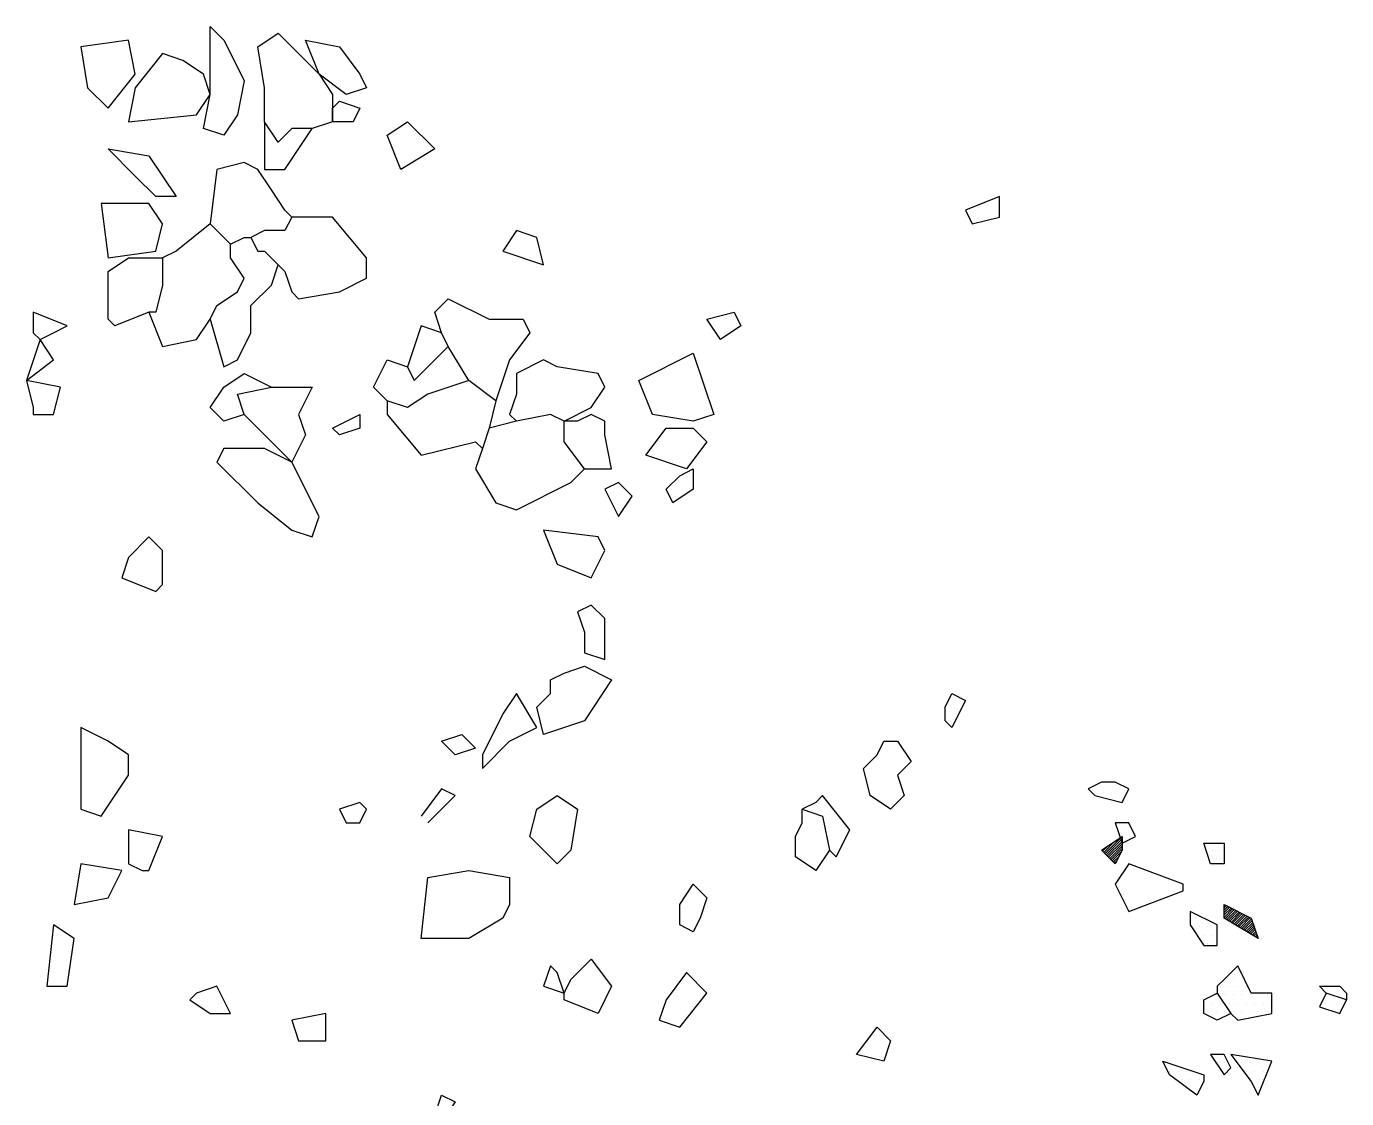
# Model space of a CAD drawing. Header units: metres. Extents: x 2 to 211, y -2073 to -1659.
# Drawn here: x 2 to 196, y -1816.5 to -1659 of the extents above; entities that cross this region are included whole.
import ezdxf

# ---------------------------------------------------------------- set-up
doc = ezdxf.new("R2010")
doc.units = ezdxf.units.M
doc.header["$LTSCALE"] = 25
doc.header["$MEASUREMENT"] = 0
doc.layers.get('0').update_dxf_attribs({"linetype": 'CONTINUOUS'})
for name, color, linetype in [('KNOCHEN', 2, 'CONTINUOUS'), ('KNOCHENSCHRAFF', 2, 'CONTINUOUS'), ('STEINE', 4, 'CONTINUOUS'), ('STEINESCHRAFF', 4, 'CONTINUOUS')]:
    doc.layers.add(name, color=color, linetype=linetype)

# ---------------------------------------------------------------- blocks, each defined once
blk = doc.blocks.new('*X16')
at = {"color": 0}
for p, q in [((176.25, -1780), (176.25, -1780)), ((177.5, -1780), (177.5, -1780)), ((176.875, -1781.25), (176.875, -1781.25)), ((173.75, -1790), (173.75, -1790)), ((174.375, -1791.25), (174.375, -1791.25)), ((175, -1792.5), (175, -1792.5)), ((175.625, -1791.25), (175.625, -1791.25)), ((176.25, -1792.5), (176.25, -1792.5)), ((176.875, -1791.25), (176.875, -1791.25)), ((175.625, -1793.75), (175.625, -1793.75)), ((176.875, -1793.75), (176.875, -1793.75)), ((180, -1797.5), (180, -1797.5)), ((177.5, -1800), (177.5, -1800)), ((178.75, -1800), (178.75, -1800)), ((179.375, -1798.75), (179.375, -1798.75)), ((180, -1800), (180, -1800)), ((180.625, -1798.75), (180.625, -1798.75)), ((181.25, -1800), (181.25, -1800)), ((176.875, -1801.25), (176.875, -1801.25)), ((178.125, -1801.25), (178.125, -1801.25)), ((179.375, -1801.25), (179.375, -1801.25)), ((180.625, -1801.25), (180.625, -1801.25)), ((181.875, -1801.25), (181.875, -1801.25)), ((183.125, -1801.25), (183.125, -1801.25)), ((184.375, -1801.25), (184.375, -1801.25)), ((175, -1802.5), (175, -1802.5)), ((175.625, -1803.75), (175.625, -1803.75)), ((176.25, -1802.5), (176.25, -1802.5)), ((176.875, -1803.75), (176.875, -1803.75)), ((177.5, -1802.5), (177.5, -1802.5)), ((178.125, -1803.75), (178.125, -1803.75)), ((178.75, -1802.5), (178.75, -1802.5)), ((179.375, -1803.75), (179.375, -1803.75)), ((180, -1802.5), (180, -1802.5)), ((180.625, -1803.75), (180.625, -1803.75)), ((181.25, -1802.5), (181.25, -1802.5)), ((181.875, -1803.75), (181.875, -1803.75)), ((182.5, -1802.5), (182.5, -1802.5)), ((183.125, -1803.75), (183.125, -1803.75)), ((183.75, -1802.5), (183.75, -1802.5)), ((184.375, -1803.75), (184.375, -1803.75)), ((169.375, -1811.25), (169.375, -1811.25)), ((176.875, -1811.25), (176.875, -1811.25)), ((178.125, -1811.25), (178.125, -1811.25)), ((180.625, -1811.25), (180.625, -1811.25)), ((181.875, -1811.25), (181.875, -1811.25)), ((183.125, -1811.25), (183.125, -1811.25)), ((184.375, -1811.25), (184.375, -1811.25)), ((170, -1812.5), (170, -1812.5)), ((171.25, -1812.5), (171.25, -1812.5)), ((171.875, -1813.75), (171.875, -1813.75)), ((172.5, -1812.5), (172.5, -1812.5)), ((173.125, -1813.75), (173.125, -1813.75)), ((174.375, -1813.75), (174.375, -1813.75)), ((181.25, -1812.5), (181.25, -1812.5)), ((181.875, -1813.75), (181.875, -1813.75)), ((182.5, -1812.5), (182.5, -1812.5)), ((183.125, -1813.75), (183.125, -1813.75)), ((183.75, -1812.5), (183.75, -1812.5)), ((173.75, -1815), (173.75, -1815)), ((182.5, -1815), (182.5, -1815)), ((173.75, -1842.5), (173.75, -1842.5)), ((175, -1842.5), (175, -1842.5)), ((176.25, -1842.5), (176.25, -1842.5)), ((187.5, -1857.5), (187.5, -1857.5)), ((188.75, -1857.5), (188.75, -1857.5)), ((184.375, -1858.75), (184.375, -1858.75)), ((185, -1860), (185, -1860)), ((185.625, -1858.75), (185.625, -1858.75)), ((186.25, -1860), (186.25, -1860)), ((186.875, -1858.75), (186.875, -1858.75)), ((187.5, -1860), (187.5, -1860)), ((188.125, -1858.75), (188.125, -1858.75)), ((188.75, -1860), (188.75, -1860)), ((189.375, -1858.75), (189.375, -1858.75)), ((184.375, -1861.25), (184.375, -1861.25)), ((185.625, -1861.25), (185.625, -1861.25)), ((186.875, -1861.25), (186.875, -1861.25)), ((188.125, -1861.25), (188.125, -1861.25)), ((186.25, -1862.5), (186.25, -1862.5)), ((187.5, -1862.5), (187.5, -1862.5)), ((188.125, -1863.75), (188.125, -1863.75)), ((188.75, -1862.5), (188.75, -1862.5)), ((190.625, -1866.25), (190.625, -1866.25)), ((191.875, -1866.25), (191.875, -1866.25)), ((192.5, -1865), (192.5, -1865)), ((193.125, -1866.25), (193.125, -1866.25)), ((194.375, -1866.25), (194.375, -1866.25)), ((191.25, -1867.5), (191.25, -1867.5)), ((193.75, -1867.5), (193.75, -1867.5)), ((195, -1867.5), (195, -1867.5))]:
    blk.add_line(p, q, dxfattribs=at)
blk = doc.blocks.new('*X17')
at = {"color": 0}
for p, q in [((160.33, -1780.33), (161.96, -1778.69)), ((160.5, -1780.5), (163, -1778.01)), ((160.68, -1780.68), (163, -1778.36)), ((160.86, -1780.86), (163, -1778.72)), ((160.15, -1780.15), (160.9, -1779.4)), ((161.03, -1781.03), (163, -1779.07)), ((161.21, -1781.21), (163, -1779.42)), ((161.39, -1781.39), (163, -1779.78)), ((161.56, -1781.56), (162.87, -1780.26)), ((161.74, -1781.74), (162.52, -1780.97)), ((161.92, -1781.92), (162.16, -1781.67)), ((178, -1788.11), (178.07, -1788.04)), ((178, -1788.46), (178.31, -1788.15)), ((178, -1788.82), (178.55, -1788.27)), ((178, -1789.17), (178.78, -1788.39)), ((178, -1789.52), (179.02, -1788.51)), ((178, -1789.88), (179.25, -1788.63)), ((178.14, -1790.09), (179.49, -1788.74)), ((178.37, -1790.22), (179.72, -1788.86)), ((178.59, -1790.35), (179.96, -1788.98)), ((178.81, -1790.48), (180.19, -1789.1)), ((179.03, -1790.62), (180.43, -1789.22)), ((179.25, -1790.75), (180.67, -1789.33)), ((179.47, -1790.88), (180.9, -1789.45)), ((179.69, -1791.01), (181.14, -1789.57)), ((179.91, -1791.15), (181.37, -1789.69)), ((180.13, -1791.28), (181.61, -1789.8)), ((180.35, -1791.41), (181.84, -1789.92)), ((180.58, -1791.55), (182.03, -1790.09)), ((180.8, -1791.68), (182.12, -1790.36)), ((181.02, -1791.81), (182.21, -1790.62)), ((181.24, -1791.94), (182.3, -1790.89)), ((181.46, -1792.08), (182.38, -1791.15)), ((181.68, -1792.21), (182.47, -1791.42)), ((181.9, -1792.34), (182.56, -1791.68)), ((182.12, -1792.47), (182.65, -1791.95)), ((182.34, -1792.61), (182.74, -1792.21)), ((182.56, -1792.74), (182.83, -1792.48)), ((182.79, -1792.87), (182.91, -1792.74))]:
    blk.add_line(p, q, dxfattribs=at)

msp = doc.modelspace()

# ---------------------------------------------------------------- linework, layer by layer
at = {"layer": 'KNOCHEN'}
for points in [[(162, -1782), (160, -1780), (163, -1778), (163, -1780)], [(183, -1793), (178, -1790), (178, -1788), (182, -1790)]]:
    msp.add_lwpolyline(points, close=True, dxfattribs=at)
at = {"layer": 'STEINE'}
for points in [[(28, -1674), (29, -1669), (29, -1659), (31, -1661), (33, -1665), (34, -1667), (33, -1672), (31, -1675), (28, -1674)], [(37, -1673), (37, -1668), (36, -1662), (39, -1660), (41, -1662), (45, -1666), (47, -1669), (47, -1671), (47, -1673), (44, -1674)], [(10, -1662), (11, -1668), (14, -1671), (18, -1666), (17, -1661), (10, -1662)], [(45, -1666), (43, -1661), (48, -1662), (51, -1666), (52, -1668), (49, -1669), (45, -1666)], [(22, -1663), (18, -1668), (17, -1673), (27, -1672), (29, -1669), (28, -1666), (25, -1664), (22, -1663)], [(48, -1670), (51, -1671), (50, -1673), (47, -1673), (47, -1671), (48, -1670)], [(37, -1680), (40, -1680), (44, -1674), (41, -1674), (39, -1676), (37, -1673), (37, -1680)], [(57, -1680), (55, -1675), (58, -1673), (62, -1677), (57, -1680)], [(14, -1677), (20, -1678), (24, -1684), (21, -1684), (18, -1681), (14, -1677)], [(41, -1687), (40, -1686), (38, -1683), (36, -1680), (34, -1679), (30, -1680), (29, -1688), (32, -1691), (34, -1690), (35, -1690)], [(14, -1693), (21, -1692), (22, -1688), (20, -1685), (13, -1685), (14, -1693)], [(141, -1688), (145, -1687), (145, -1684), (140, -1686), (141, -1688)], [(52, -1696), (52, -1693), (47, -1687), (41, -1687), (40, -1689), (37, -1689), (35, -1690), (36, -1692), (37, -1692), (39, -1694), (40, -1695), (41, -1698), (42, -1699), (48, -1698), (52, -1696)], [(29, -1688), (24, -1692), (22, -1693)], [(78, -1694), (77, -1690), (74, -1689), (72, -1692), (78, -1694)], [(22, -1693), (22, -1697), (21, -1701), (20, -1701), (22, -1706), (27, -1705), (29, -1702), (30, -1700), (33, -1698), (34, -1696), (32, -1693), (32, -1691)], [(20, -1701), (15, -1703), (14, -1702), (14, -1695), (17, -1693), (22, -1693)], [(29, -1702), (31, -1709), (33, -1708), (35, -1704), (35, -1700), (38, -1697), (39, -1694)], [(71, -1714), (67, -1711), (64, -1706), (63, -1704), (62, -1701), (64, -1699), (70, -1702), (75, -1702), (76, -1704), (73, -1708), (71, -1714)], [(4, -1705), (6, -1704), (8, -1703), (3, -1701), (3, -1704)], [(104, -1705), (102, -1702), (106, -1701), (107, -1703), (104, -1705)], [(63, -1704), (60, -1703), (58, -1709)], [(2, -1711), (6, -1708), (4, -1705), (2, -1711)], [(4, -1705), (3, -1704)], [(67, -1711), (61, -1713), (58, -1715), (55, -1714), (53, -1712), (55, -1708), (58, -1709), (59, -1711), (61, -1709), (64, -1706)], [(100, -1717), (94, -1716), (92, -1711), (100, -1707), (103, -1716), (103, -1716), (100, -1717)], [(81, -1717), (85, -1715), (87, -1712), (86, -1710), (80, -1709), (78, -1708), (74, -1710), (74, -1713), (73, -1716), (74, -1717)], [(3, -1716), (6, -1716), (7, -1712), (2, -1711), (3, -1715), (3, -1716)], [(34, -1716), (31, -1717), (29, -1715), (31, -1712), (34, -1710), (38, -1712)], [(41, -1723), (34, -1716), (33, -1713), (38, -1712), (44, -1712), (42, -1716), (43, -1719), (41, -1723)], [(55, -1714), (55, -1716), (60, -1722), (68, -1720), (69, -1721)], [(71, -1714), (70, -1718)], [(47, -1718), (51, -1716), (51, -1718), (48, -1719), (47, -1718)], [(68, -1724), (71, -1729), (74, -1730), (82, -1726), (84, -1724), (81, -1720), (81, -1717), (79, -1716), (74, -1717), (70, -1718), (69, -1721), (68, -1724)], [(84, -1724), (88, -1724), (87, -1719), (87, -1717), (85, -1716), (83, -1717), (81, -1717)], [(93, -1722), (96, -1718), (100, -1718), (102, -1720), (99, -1724), (93, -1722)], [(44, -1734), (45, -1731), (41, -1723), (37, -1721), (31, -1721), (30, -1723), (36, -1729), (41, -1733), (44, -1734)], [(97, -1729), (96, -1727), (98, -1725), (100, -1724), (100, -1727), (97, -1729)], [(89, -1731), (91, -1728), (89, -1726), (87, -1727), (89, -1731)], [(22, -1741), (22, -1736), (20, -1734), (17, -1737), (16, -1740), (21, -1742), (22, -1741)], [(85, -1740), (87, -1736), (86, -1734), (78, -1733), (80, -1738), (85, -1740)], [(87, -1752), (87, -1746), (85, -1744), (83, -1745), (84, -1748), (84, -1751), (87, -1752)], [(78, -1763), (77, -1759), (79, -1757), (79, -1755), (81, -1754), (84, -1753), (88, -1755), (84, -1761), (78, -1763)], [(69, -1768), (73, -1764), (77, -1762), (74, -1757), (72, -1760), (69, -1766), (69, -1768)], [(138, -1762), (137, -1761), (137, -1759), (138, -1757), (140, -1758), (138, -1762)], [(10, -1774), (13, -1775), (17, -1769), (17, -1766), (14, -1764), (10, -1762), (10, -1774)], [(65, -1766), (63, -1764), (66, -1763), (68, -1765), (65, -1766)], [(129, -1774), (126, -1772), (125, -1768), (127, -1766), (128, -1764), (130, -1764), (132, -1767), (130, -1769), (131, -1772), (129, -1774)], [(61, -1776), (65, -1772), (63, -1771), (60, -1775)], [(51, -1776), (52, -1774), (51, -1773), (48, -1774), (49, -1776), (51, -1776)], [(82, -1780), (80, -1782), (76, -1778), (77, -1774), (80, -1772), (83, -1774), (82, -1780)], [(120, -1780), (121, -1781), (123, -1777), (119, -1772), (118, -1773), (116, -1774)], [(118, -1783), (115, -1781), (115, -1778), (116, -1776), (116, -1774), (119, -1775), (120, -1780), (118, -1783)], [(20, -1783), (22, -1778), (17, -1777), (17, -1782), (19, -1783), (20, -1783)], [(9, -1788), (14, -1787), (16, -1783), (10, -1782), (9, -1788)], [(73, -1788), (72, -1790), (67, -1793), (60, -1793), (61, -1784), (67, -1783), (73, -1784), (73, -1788)], [(100, -1785), (102, -1787), (101, -1790), (100, -1792), (98, -1791), (98, -1788), (100, -1785)], [(5, -1800), (8, -1800), (9, -1793), (6, -1791), (5, -1800)], [(88, -1800), (86, -1804), (81, -1802), (81, -1801), (82, -1799), (85, -1796), (88, -1800)], [(81, -1801), (80, -1798), (79, -1797), (78, -1800), (81, -1801)], [(102, -1801), (99, -1798), (96, -1802), (95, -1805), (98, -1806), (102, -1801)], [(179, -1804), (180, -1805), (185, -1804), (185, -1801), (182, -1801), (181, -1799), (180, -1797), (178, -1799), (177, -1800), (177, -1801)], [(32, -1804), (30, -1800), (27, -1801), (26, -1802), (29, -1804), (32, -1804)], [(193, -1801), (192, -1803), (195, -1804), (196, -1802), (193, -1801), (192, -1800), (195, -1800), (196, -1801), (196, -1802), (196, -1802)], [(179, -1804), (177, -1805), (175, -1804), (175, -1802), (177, -1801), (179, -1804)], [(46, -1808), (46, -1804), (41, -1805), (42, -1808), (46, -1808)], [(124, -1810), (127, -1806), (129, -1808), (128, -1811), (124, -1810)], [(170, -1813), (169, -1811)], [(63, -1820), (62, -1819), (63, -1816), (65, -1817), (63, -1820)]]:
    msp.add_lwpolyline(points, dxfattribs=at)
for points in [[(158, -1771), (159, -1772), (163, -1773), (164, -1771), (162, -1770), (160, -1770)], [(162, -1776), (163, -1779), (165, -1778), (164, -1776)], [(176, -1782), (175, -1779), (178, -1779), (178, -1782)], [(172, -1786), (172, -1785), (164, -1782), (162, -1785), (164, -1789)], [(173, -1789), (173, -1791), (175, -1794), (177, -1794), (177, -1791)], [(176, -1810), (178, -1813), (179, -1812), (178, -1810)], [(179, -1810), (182, -1814), (183, -1816), (185, -1811)], [(170, -1813), (169, -1811), (175, -1813), (175, -1814), (174, -1816)]]:
    msp.add_lwpolyline(points, close=True, dxfattribs=at)

# ---------------------------------------------------------------- block references
at = {"layer": 'KNOCHENSCHRAFF'}
msp.add_blockref('*X17', (0, 0), dxfattribs=at)
at = {"layer": 'STEINESCHRAFF'}
msp.add_blockref('*X16', (0, 0), dxfattribs=at)

doc.saveas('drawing.dxf')
